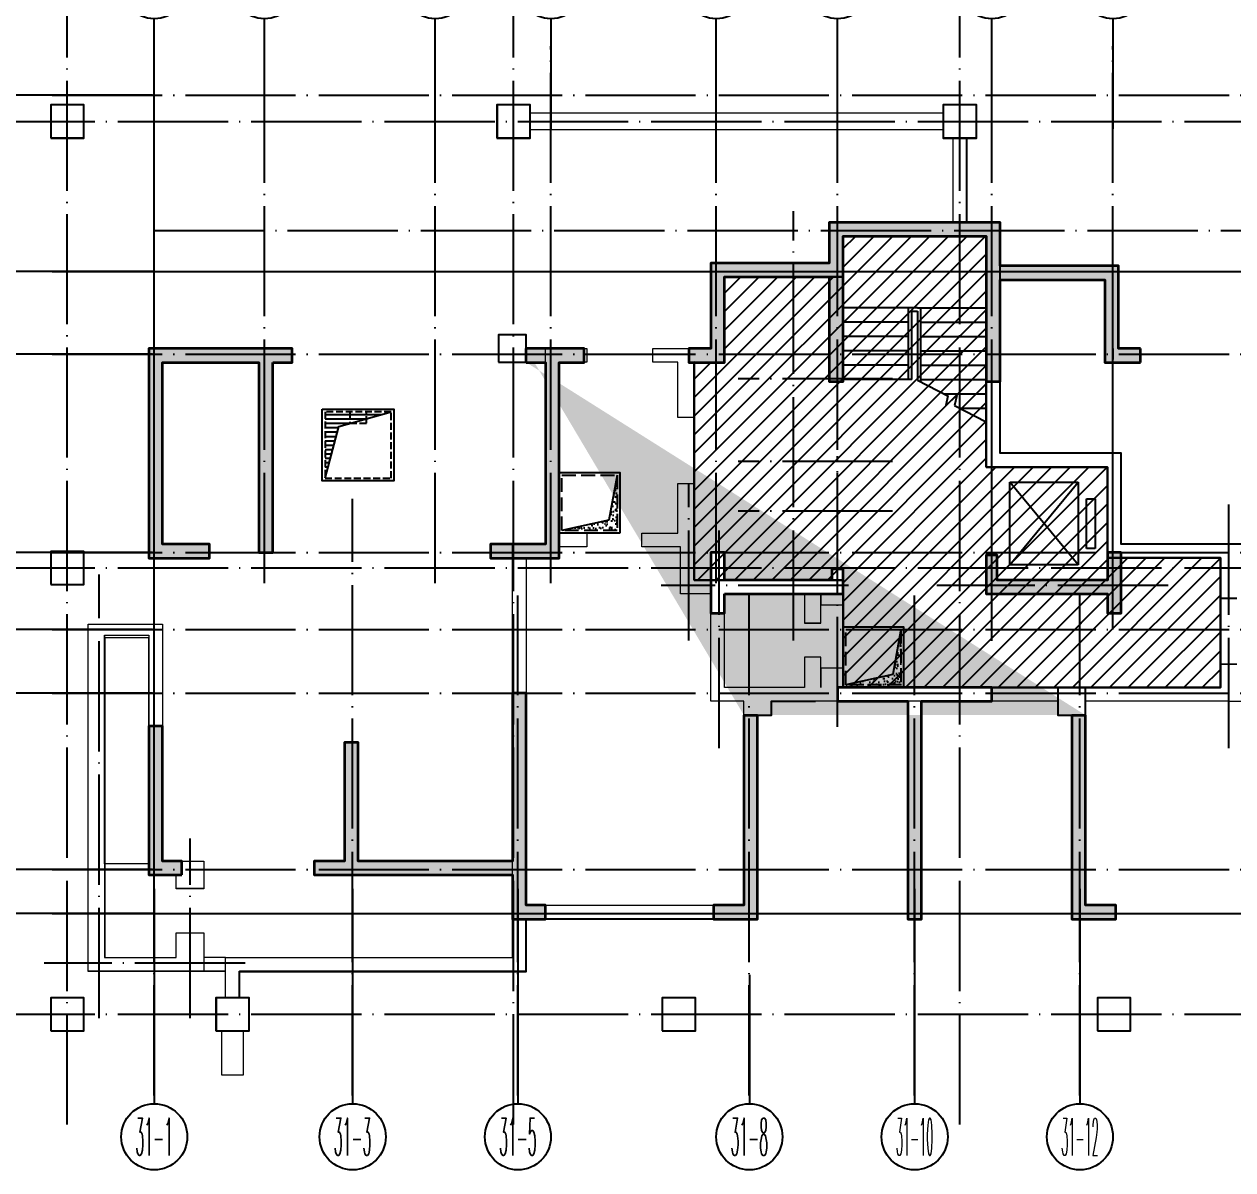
# Model space of a CAD drawing. Extents: x 115549 to 768939, y -502199 to 402497.
# Drawn here: x 347502 to 369438, y -395543 to -374757 of the extents above; entities that cross this region are included whole.
import ezdxf
from ezdxf.enums import TextEntityAlignment as Align

# ---------------------------------------------------------------- set-up
doc = ezdxf.new("R2010")
doc.units = 0
doc.header["$LTSCALE"] = 1000
doc.header["$MEASUREMENT"] = 0
for name, pattern in [('__DASH', [0.35, 0.25, -0.1]), ('DASH', [0.35, 0.25, -0.1]), ('DOTE', [2.42, 2, -0.2, 0.02, -0.2])]:
    doc.linetypes.add(name, pattern=pattern)
for name, color, linetype in [('AXIS', 3, 'Continuous'), ('AXIS_TEXT', 7, 'Continuous'), ('COLUMN', 9, 'Continuous'), ('DOTE', 16, 'DOTE'), ('STAIR', 50, 'Continuous'), ('人防集水坑', 6, 'Continuous'), ('给水', 32, 'Continuous')]:
    doc.layers.add(name, color=color, linetype=linetype)
for name, color, linetype, lineweight in [('renWALL', 8, 'Continuous', 9), ('WALL', 150, 'Continuous', 30), ('主楼剪力墙', 212, 'Continuous', 5), ('砼墙', 3, 'Continuous', 35)]:
    doc.layers.add(name, color=color, linetype=linetype, lineweight=lineweight)
doc.styles.add('_TCH_AXIS', font='COMPLEX', dxfattribs={"bigfont": 'GBCBIG'})
doc.styles.add('COMPLEX', font='COMPLEX')

# ---------------------------------------------------------------- blocks, each defined once
blk = doc.blocks.new('qiangzh3333')
at = {"layer": 'COLUMN', "color": 8}
for points in [[(503152601, 3697127696), (503153201, 3697127696), (503153201, 3697128296), (503152601, 3697128296)], [(503160701, 3697127696), (503161301, 3697127696), (503161301, 3697128296), (503160701, 3697128296)], [(503160731, 3697123626), (503161231, 3697123626), (503161231, 3697124126), (503160731, 3697124126)], [(503152601, 3697119596), (503153201, 3697119596), (503153201, 3697120196), (503152601, 3697120196)], [(503152601, 3697111496), (503153201, 3697111496), (503153201, 3697112096), (503152601, 3697112096)], [(503155601, 3697111496), (503156201, 3697111496), (503156201, 3697112096), (503155601, 3697112096)], [(503163701, 3697111496), (503164301, 3697111496), (503164301, 3697112096), (503163701, 3697112096)], [(503171601, 3697111496), (503172201, 3697111496), (503172201, 3697112096), (503171601, 3697112096)]]:
    blk.add_lwpolyline(points, close=True, dxfattribs=at)
for points in [[(503171781, 3697120076), (503171781, 3697120076), (503171781, 3697120076), (503171781, 3697120076), (503171781, 3697120076), (503171781, 3697120076), (503171781, 3697120076), (503171781, 3697120076), (503171781, 3697120076), (503173831, 3697120076), (503173831, 3697119346), (503174131, 3697119346)], [(503176381, 3697120326), (503173981, 3697120326), (503172031, 3697120326), (503172031, 3697121976), (503169831, 3697121976), (503169831, 3697126166), (503169226, 3697126166), (503169226, 3697127696), (503169401, 3697127696), (503169401, 3697128296), (503168801, 3697128296), (503168801, 3697127696), (503169401, 3697127696)], [(503170881, 3697117726), (503170881, 3697117226), (503171381, 3697117226), (503171381, 3697117726)], [(503156026, 3697112096), (503156026, 3697112576), (503161231, 3697112576), (503161231, 3697113526), (503165431, 3697113526), (503165431, 3697117226), (503165681, 3697117226), (503165681, 3697117476), (503166481, 3697117476)]]:
    blk.add_lwpolyline(points, dxfattribs=at)
at = {"layer": 'renWALL', "color": 8}
for points in [[(503168801, 3697127896), (503168801, 3697128146), (503164681, 3697128146), (503161301, 3697128146)], [(503168801, 3697127846), (503164681, 3697127846), (503161301, 3697127846)], [(503168976, 3697127696), (503168976, 3697126166), (503166731, 3697126166), (503166731, 3697125426), (503164831, 3697125426)], [(503169101, 3697125916), (503166981, 3697125916), (503166981, 3697125176), (503164831, 3697125176), (503164831, 3697123626), (503164281, 3697123626), (503164281, 3697122626), (503163981, 3697122626), (503163981, 3697123626), (503163531, 3697123626), (503163531, 3697123876), (503164181, 3697123876), (503164581, 3697123876), (503164581, 3697125326)], [(503171781, 3697120076), (503171781, 3697121726), (503169581, 3697121726), (503169581, 3697125916), (503169101, 3697125916)], [(503155776, 3697112826), (503160981, 3697112826), (503160981, 3697113626), (503160981, 3697120326), (503161581, 3697120326), (503161581, 3697120426), (503161581, 3697123876), (503162331, 3697123876), (503162331, 3697123626), (503161831, 3697123626), (503161831, 3697120526), (503162331, 3697120526), (503162331, 3697120276), (503161831, 3697120276), (503161831, 3697120076), (503161231, 3697120076), (503161231, 3697113776), (503165181, 3697113776), (503165181, 3697117226), (503165181, 3697117476), (503164580, 3697117476), (503164581, 3697119426), (503164031, 3697119426), (503164031, 3697120276), (503163331, 3697120276), (503163331, 3697120526), (503163981, 3697120526), (503163981, 3697121426), (503164281, 3697121426), (503164281, 3697120426)], [(503171881, 3697123876), (503171881, 3697123676)], [(503173981, 3697117476), (503176381, 3697117476)], [(503174131, 3697118146), (503173831, 3697118146), (503173831, 3697117726), (503171131, 3697117726), (503166981, 3697117726), (503166981, 3697118076), (503166581, 3697118076), (503166581, 3697117726), (503166581, 3697117726), (503166581, 3697118276), (503166281, 3697118276), (503166281, 3697117726), (503165431, 3697117726), (503164831, 3697117726), (503164831, 3697119426), (503166281, 3697119426), (503166281, 3697118896), (503166581, 3697118896), (503166581, 3697119426), (503166581, 3697119426), (503166581, 3697119226), (503166981, 3697119226), (503166981, 3697119676), (503166481, 3697119676), (503164731, 3697119676), (503164281, 3697119676), (503164281, 3697120426)], [(503155776, 3697112576), (503155381, 3697112576), (503153281, 3697112576), (503153281, 3697118876), (503154631, 3697118876), (503154631, 3697114576), (503155381, 3697114576), (503155381, 3697114076), (503154881, 3697114076), (503154881, 3697114326), (503154381, 3697114326), (503154381, 3697118626), (503153581, 3697118626), (503153581, 3697112826), (503154881, 3697112826), (503154881, 3697113276), (503155381, 3697113276), (503155381, 3697112576)], [(503166831, 3697117476), (503166481, 3697117476)], [(503170881, 3697117476), (503166831, 3697117476)], [(503173981, 3697117476), (503171381, 3697117476)], [(503155776, 3697112096), (503155776, 3697112826), (503155381, 3697112826)], [(503155701, 3697111496), (503155701, 3697110696), (503156101, 3697110696), (503156101, 3697111496)]]:
    blk.add_lwpolyline(points, dxfattribs=at)
blk.add_lwpolyline([(503153581, 3697118676), (503154381, 3697118676), (503154381, 3697114526), (503153581, 3697114526)], close=True, dxfattribs=at)
blk = doc.blocks.new('zhuloujlqtiangchong')
at = {"layer": '主楼剪力墙'}
h = blk.add_hatch(color=253, dxfattribs=at)
h.dxf.hatch_style = 1
h.paths.add_polyline_path([(777702, 599230), (778052, 599230), (778052, 599480), (777552, 599480), (776052, 599480), (775452, 599480), (775452, 595680), (776552, 595680), (776552, 595930), (775702, 595930), (775702, 599230), (776052, 599230), (777452, 599230), (777452, 597730), (777452, 595780), (777702, 595780), (777702, 597730)])
h.paths.add_polyline_path([(776052, 589930), (776052, 590180), (775702, 590180), (775702, 592030), (775702, 592630), (775452, 592630), (775452, 592030), (775452, 589930)])
h.paths.add_polyline_path([(785902, 595030), (787152, 595030), (788052, 595030), (788052, 595480), (787852, 595480), (787852, 595280), (787152, 595280), (785902, 595280), (785902, 595780), (785652, 595780), (785652, 595180), (785652, 594680), (785902, 594680)], flags=17)
h.paths.add_polyline_path([(793102, 595780), (792852, 595780), (792852, 595280), (790852, 595280), (790852, 595730), (790652, 595730), (790652, 595030), (792852, 595030), (792852, 594680), (793102, 594680), (793102, 595180)])
h.paths.add_polyline_path([(781652, 589930), (782052, 589930), (782052, 589130), (782652, 589130), (782652, 589380), (782302, 589380), (782302, 590030), (782302, 591680), (782302, 593230), (782052, 593230), (782052, 591680), (782052, 590180), (781652, 590180), (779852, 590180), (779252, 590180), (779252, 592330), (779002, 592330), (779002, 590180), (778452, 590180), (778452, 589930), (779152, 589930), (779852, 589930)])
h.paths.add_polyline_path([(789952, 593080), (790752, 593080), (790752, 593330), (789952, 593330), (789352, 593330), (788752, 593330), (787952, 593330), (787952, 593080), (788752, 593080), (789227, 593080), (789227, 591580), (789227, 589130), (789477, 589130), (789477, 591580), (789477, 593080)], flags=17)
h.paths.add_polyline_path([(803252, 589930), (803252, 592030), (803252, 592630), (803002, 592630), (803002, 592030), (803002, 590180), (802652, 590180), (802652, 589930)])
h.paths.add_polyline_path([(798852, 589930), (799552, 589930), (800252, 589930), (800252, 590180), (799702, 590180), (799702, 592330), (799452, 592330), (799452, 590180), (798852, 590180), (797052, 590180), (796652, 590180), (796652, 591680), (796652, 593230), (796402, 593230), (796402, 591680), (796402, 590030), (796402, 589380), (796052, 589380), (796052, 589130), (796652, 589130), (796652, 589930), (797052, 589930)])
h.paths.add_polyline_path([(795452, 599230), (795452, 599480), (796052, 599480), (796052, 595930), (796552, 595930), (797052, 595930), (797052, 595680), (796552, 595680), (795802, 595680), (795802, 599230)])
h.paths.add_polyline_path([(793452, 599230), (793452, 599480), (793052, 599480), (793052, 600980), (791552, 600980), (790902, 600980), (790902, 601770), (787802, 601770), (787802, 601030), (787152, 601030), (785652, 601030), (785652, 599480), (785252, 599480), (785252, 599230), (785902, 599230), (785902, 600780), (787152, 600780), (787802, 600780), (787802, 599380), (787802, 598880), (788052, 598880), (788052, 599380), (788052, 600880), (788052, 601520), (790652, 601520), (790652, 600880), (790652, 599380), (790652, 598880), (790902, 598880), (790902, 599380), (790902, 600730), (791552, 600730), (792802, 600730), (792802, 599230)])
edge = h.paths.add_edge_path()
edge.add_line((782302, 599230), (782652, 599230))
edge.add_line((782652, 599230), (782652, 595930))
edge.add_line((782652, 595930), (782152, 595930))
edge.add_line((782152, 595930), (781652, 595930))
edge.add_line((781652, 595930), (781652, 595680))
edge.add_line((781652, 595680), (782152, 595680))
edge.add_line((782152, 595680), (782902, 595680))
edge.add_line((782902, 595680), (782902, 599230))
edge.add_line((782902, 599230), (783352, 599230))
edge.add_line((783352, 599230), (783352, 599480))
edge.add_line((783352, 599480), (782752, 599480))
edge.add_line((782752, 599480), (782302, 599480))
edge.add_line((786252, 592830), (786252, 589380))
edge.add_line((786252, 589380), (785702, 589380))
edge.add_line((785702, 589380), (785702, 589130))
edge.add_line((785702, 589130), (786502, 589130))
edge.add_line((786502, 589130), (786502, 592830))
edge.add_line((792202, 592830), (792202, 589130))
edge.add_line((792202, 589130), (793002, 589130))
edge.add_line((793002, 589130), (793002, 589380))
edge.add_line((793002, 589380), (792452, 589380))
edge.add_line((792452, 589380), (792452, 592830))
h.paths.add_polyline_path([(803252, 599480), (803002, 599480), (800652, 599480), (800652, 599230), (801002, 599230), (801002, 595780), (801252, 595780), (801252, 599230), (803002, 599230), (803002, 595930), (802152, 595930), (802152, 595680), (804302, 595680), (804302, 595930), (803252, 595930)])
h = blk.add_hatch(color=253, dxfattribs=at)
h.dxf.hatch_style = 1
h.paths.add_polyline_path([(782302, 599230), (782302, 599480), (782752, 599480), (783352, 599480), (783352, 599230), (782902, 599230), (782902, 595680), (782152, 595680), (781652, 595680), (781652, 595930), (782152, 595930), (782652, 595930), (782652, 599230)])
h = blk.add_hatch(color=253, dxfattribs=at)
h.dxf.hatch_style = 1
h.paths.add_polyline_path([(786252, 592830), (786502, 592830), (786502, 589130), (785702, 589130), (785702, 589380), (786252, 589380)])
h = blk.add_hatch(color=253, dxfattribs=at)
h.dxf.hatch_style = 1
h.paths.add_polyline_path([(792202, 592830), (792452, 592830), (792452, 589380), (793002, 589380), (793002, 589130), (792202, 589130)])
blk = doc.blocks.new('asdfqwer')
at = {"ltscale": 10}
h = blk.add_hatch(dxfattribs=at)
h.set_pattern_fill('AR-SAND', color=6, scale=50, style=0)
h.set_pattern_definition([(37.5, (0, 0), (-4.000078, 122.35331), [0, -96.52, 0, -107.95, 0, -103.1875]), (7.5, (0, 0), (112.38082, 179.206275), [0, -52.07, 0, -86.995, 0, -33.3375]), (327.5, (-78.1, 0), (197.748093, 0.359296), [0, -31.75, 0, -114.3, 0, -149.225]), (317.5, (-78.1, 0), (190.889113, 55.73233), [0, -15.875, 0, -74.93, 0, -85.725])])
h.paths.add_polyline_path([(477311, 229084), (476311, 229084), (476311, 228084), (476458, 228897)])
at = {"color": 6}
for p, q in [((476458, 228897), (477311, 229084)), ((476311, 228084), (476458, 228897))]:
    blk.add_line(p, q, dxfattribs=at)
blk.add_lwpolyline([(476261, 229134), (477361, 229134), (477361, 228034), (476261, 228034)], close=True, dxfattribs=at)
at = {"color": 6, "linetype": 'DASH'}
blk.add_lwpolyline([(476311, 229084), (477311, 229084), (477311, 228084), (476311, 228084)], close=True, dxfattribs=at)
blk = doc.blocks.new('_AXISO')
blk.add_circle((0, 0), 0.5)
at = {"layer": 'AXIS_TEXT', "style": 'COMPLEX', "width": 1.041667}
blk.add_attdef('A', text='', height=0.56, dxfattribs=at).set_placement((-0.25, -0.28), (0.25, -0.28), align=Align.FIT)
blk = doc.blocks.new('31-1')
at = {"layer": 'AXIS'}
for p, q in [((2456653, -863864), (2456653, -867760)), ((2460253, -863864), (2460253, -867760)), ((2463253, -863864), (2463253, -867760)), ((2470453, -863864), (2470453, -867760)), ((2473453, -863864), (2473453, -867760)), ((2477653, -863864), (2477653, -867760)), ((2480653, -863864), (2480653, -867760)), ((2484253, -863864), (2484253, -867760)), ((2467453, -865421), (2467453, -867760)), ((2456653, -865776), (2456653, -867760)), ((2456653, -866221), (2456653, -867760)), ((2473453, -866221), (2473453, -867760)), ((2477653, -866221), (2477653, -867760)), ((2480653, -866221), (2480653, -867760)), ((2484253, -866221), (2484253, -867760))]:
    blk.add_line(p, q, dxfattribs=at)
ref = blk.add_blockref('_AXISO', (2456653, -868360), dxfattribs=dict(at, xscale=1200, yscale=1200, zscale=1200))
ref.add_attrib('A', '31-1', dxfattribs={"layer": 'AXIS_TEXT', "height": 678.8, "style": '_TCH_AXIS', "width": 0.304348}).set_placement((2456313, -868699), (2456992, -868699), align=Align.FIT)
ref = blk.add_blockref('_AXISO', (2460253, -868360), dxfattribs=dict(at, xscale=1200, yscale=1200, zscale=1200))
ref.add_attrib('A', '31-3', dxfattribs={"layer": 'AXIS_TEXT', "height": 678.8, "style": '_TCH_AXIS', "width": 0.283784}).set_placement((2459913, -868699), (2460592, -868699), align=Align.FIT)
ref = blk.add_blockref('_AXISO', (2463253, -868360), dxfattribs=dict(at, xscale=1200, yscale=1200, zscale=1200))
ref.add_attrib('A', '31-5', dxfattribs={"layer": 'AXIS_TEXT', "height": 678.8, "style": '_TCH_AXIS', "width": 0.283784}).set_placement((2462913, -868699), (2463592, -868699), align=Align.FIT)
ref = blk.add_blockref('_AXISO', (2467453, -868360), dxfattribs=dict(at, xscale=1200, yscale=1200, zscale=1200))
ref.add_attrib('A', '31-8', dxfattribs={"layer": 'AXIS_TEXT', "height": 678.8, "style": '_TCH_AXIS', "width": 0.283784}).set_placement((2467114, -868699), (2467792, -868699), align=Align.FIT)
ref = blk.add_blockref('_AXISO', (2470453, -868360), dxfattribs=dict(at, xscale=1200, yscale=1200, zscale=1200))
ref.add_attrib('A', '31-10', dxfattribs={"layer": 'AXIS_TEXT', "height": 678.8, "style": '_TCH_AXIS', "width": 0.235955}).set_placement((2470114, -868699), (2470792, -868699), align=Align.FIT)
ref = blk.add_blockref('_AXISO', (2473453, -868360), dxfattribs=dict(at, xscale=1200, yscale=1200, zscale=1200))
ref.add_attrib('A', '31-12', dxfattribs={"layer": 'AXIS_TEXT', "height": 678.8, "style": '_TCH_AXIS', "width": 0.235955}).set_placement((2473114, -868699), (2473793, -868699), align=Align.FIT)
ref = blk.add_blockref('_AXISO', (2477653, -868360), dxfattribs=dict(at, xscale=1200, yscale=1200, zscale=1200))
ref.add_attrib('A', '31-15', dxfattribs={"layer": 'AXIS_TEXT', "height": 678.8, "style": '_TCH_AXIS', "width": 0.235955}).set_placement((2477314, -868699), (2477993, -868699), align=Align.FIT)
ref = blk.add_blockref('_AXISO', (2480653, -868360), dxfattribs=dict(at, xscale=1200, yscale=1200, zscale=1200))
ref.add_attrib('A', '31-17', dxfattribs={"layer": 'AXIS_TEXT', "height": 678.8, "style": '_TCH_AXIS', "width": 0.235955}).set_placement((2480313, -868699), (2480992, -868699), align=Align.FIT)
ref = blk.add_blockref('_AXISO', (2484253, -868360), dxfattribs=dict(at, xscale=1200, yscale=1200, zscale=1200))
ref.add_attrib('A', '31-19', dxfattribs={"layer": 'AXIS_TEXT', "height": 678.8, "style": '_TCH_AXIS', "width": 0.235955}).set_placement((2483914, -868699), (2484593, -868699), align=Align.FIT)
blk = doc.blocks.new('31-11')
at = {"layer": 'AXIS'}
for p, q in [((2885235, -1242656), (2885235, -1240656)), ((2887235, -1242656), (2887235, -1240656)), ((2890335, -1242656), (2890335, -1240656)), ((2892435, -1242656), (2892435, -1240656)), ((2895435, -1242656), (2895435, -1240656)), ((2897635, -1242656), (2897635, -1240656)), ((2900435, -1242656), (2900435, -1240656)), ((2902635, -1242656), (2902635, -1240656)), ((2905635, -1242656), (2905635, -1240656)), ((2907735, -1242656), (2907735, -1240656)), ((2910835, -1242656), (2910835, -1240656)), ((2912835, -1242656), (2912835, -1240656))]:
    blk.add_line(p, q, dxfattribs=at)
ref = blk.add_blockref('_AXISO', (2885235, -1240056), dxfattribs=dict(at, xscale=1200, yscale=1200, zscale=1200))
ref.add_attrib('A', '31-1', dxfattribs={"layer": 'AXIS_TEXT', "height": 678.8, "style": '_TCH_AXIS', "width": 0.304348}).set_placement((2884895, -1240395), (2885574, -1240395), align=Align.FIT)
ref = blk.add_blockref('_AXISO', (2887235, -1240056), dxfattribs=dict(at, xscale=1200, yscale=1200, zscale=1200))
ref.add_attrib('A', '31-2', dxfattribs={"layer": 'AXIS_TEXT', "height": 678.8, "style": '_TCH_AXIS', "width": 0.283784}).set_placement((2886895, -1240395), (2887574, -1240395), align=Align.FIT)
ref = blk.add_blockref('_AXISO', (2890335, -1240056), dxfattribs=dict(at, xscale=1200, yscale=1200, zscale=1200))
ref.add_attrib('A', '31-4', dxfattribs={"layer": 'AXIS_TEXT', "height": 678.8, "style": '_TCH_AXIS', "width": 0.276316}).set_placement((2889995, -1240395), (2890674, -1240395), align=Align.FIT)
ref = blk.add_blockref('_AXISO', (2892435, -1240056), dxfattribs=dict(at, xscale=1200, yscale=1200, zscale=1200))
ref.add_attrib('A', '31-6', dxfattribs={"layer": 'AXIS_TEXT', "height": 678.8, "style": '_TCH_AXIS', "width": 0.283784}).set_placement((2892096, -1240395), (2892774, -1240395), align=Align.FIT)
ref = blk.add_blockref('_AXISO', (2895435, -1240056), dxfattribs=dict(at, xscale=1200, yscale=1200, zscale=1200))
ref.add_attrib('A', '31-7', dxfattribs={"layer": 'AXIS_TEXT', "height": 678.8, "style": '_TCH_AXIS', "width": 0.283784}).set_placement((2895096, -1240395), (2895774, -1240395), align=Align.FIT)
ref = blk.add_blockref('_AXISO', (2897635, -1240056), dxfattribs=dict(at, xscale=1200, yscale=1200, zscale=1200))
ref.add_attrib('A', '31-9', dxfattribs={"layer": 'AXIS_TEXT', "height": 678.8, "style": '_TCH_AXIS', "width": 0.283784}).set_placement((2897296, -1240395), (2897974, -1240395), align=Align.FIT)
ref = blk.add_blockref('_AXISO', (2900435, -1240056), dxfattribs=dict(at, xscale=1200, yscale=1200, zscale=1200))
ref.add_attrib('A', '31-11', dxfattribs={"layer": 'AXIS_TEXT', "height": 678.8, "style": '_TCH_AXIS', "width": 0.25}).set_placement((2900096, -1240395), (2900775, -1240395), align=Align.FIT)
ref = blk.add_blockref('_AXISO', (2902635, -1240056), dxfattribs=dict(at, xscale=1200, yscale=1200, zscale=1200))
ref.add_attrib('A', '31-13', dxfattribs={"layer": 'AXIS_TEXT', "height": 678.8, "style": '_TCH_AXIS', "width": 0.235955}).set_placement((2902296, -1240395), (2902975, -1240395), align=Align.FIT)
ref = blk.add_blockref('_AXISO', (2905635, -1240056), dxfattribs=dict(at, xscale=1200, yscale=1200, zscale=1200))
ref.add_attrib('A', '31-14', dxfattribs={"layer": 'AXIS_TEXT', "height": 678.8, "style": '_TCH_AXIS', "width": 0.230769}).set_placement((2905296, -1240395), (2905975, -1240395), align=Align.FIT)
ref = blk.add_blockref('_AXISO', (2907735, -1240056), dxfattribs=dict(at, xscale=1200, yscale=1200, zscale=1200))
ref.add_attrib('A', '31-16', dxfattribs={"layer": 'AXIS_TEXT', "height": 678.8, "style": '_TCH_AXIS', "width": 0.235955}).set_placement((2907396, -1240395), (2908075, -1240395), align=Align.FIT)
ref = blk.add_blockref('_AXISO', (2910837, -1240056), dxfattribs=dict(at, xscale=1200, yscale=1200, zscale=1200))
ref.add_attrib('A', '31-18', dxfattribs={"layer": 'AXIS_TEXT', "height": 678.8, "style": '_TCH_AXIS', "width": 0.235955}).set_placement((2910498, -1240395), (2911176, -1240395), align=Align.FIT)
ref = blk.add_blockref('_AXISO', (2912835, -1240056), dxfattribs=dict(at, xscale=1200, yscale=1200, zscale=1200))
ref.add_attrib('A', '31-19', dxfattribs={"layer": 'AXIS_TEXT', "height": 678.8, "style": '_TCH_AXIS', "width": 0.235955}).set_placement((2912496, -1240395), (2913175, -1240395), align=Align.FIT)
blk = doc.blocks.new('31-12')
at = {"layer": 'AXIS'}
for p, q in [((2876295, -1237894), (2872295, -1237894)), ((2872178, -1240977), (2872295, -1241094)), ((2876295, -1241094), (2872295, -1241094)), ((2872178, -1242711), (2872295, -1242594)), ((2876295, -1242594), (2872295, -1242594)), ((2872178, -1246077), (2872295, -1246194)), ((2876295, -1246194), (2872295, -1246194)), ((2872178, -1247477), (2872295, -1247594)), ((2876295, -1247594), (2872295, -1247594)), ((2876295, -1248744), (2872295, -1248744)), ((2872295, -1251944), (2872088, -1251705)), ((2876295, -1251944), (2872295, -1251944)), ((2876295, -1252744), (2872295, -1252744))]:
    blk.add_line(p, q, dxfattribs=at)
ref = blk.add_blockref('_AXISO', (2871703, -1237794), dxfattribs=dict(at, xscale=1200, yscale=1200, zscale=1200))
ref.add_attrib('A', '31-J', dxfattribs={"layer": 'AXIS_TEXT', "height": 678.8, "style": '_TCH_AXIS', "width": 0.295775}).set_placement((2871364, -1238134), (2872043, -1238134), align=Align.FIT)
ref = blk.add_blockref('_AXISO', (2871754, -1240552), dxfattribs=dict(at, xscale=1200, yscale=1200, zscale=1200))
ref.add_attrib('A', '31-H', dxfattribs={"layer": 'AXIS_TEXT', "height": 678.8, "style": '_TCH_AXIS', "width": 0.2625}).set_placement((2871414, -1240892), (2872093, -1240892), align=Align.FIT)
ref = blk.add_blockref('_AXISO', (2871754, -1243135), dxfattribs=dict(at, xscale=-1200, yscale=1200, zscale=1200, rotation=180))
ref.add_attrib('A', '31-G', dxfattribs={"layer": 'AXIS_TEXT', "height": 678.8, "style": '_TCH_AXIS', "width": 0.269231}).set_placement((2871414, -1243485), (2872093, -1243485), align=Align.FIT)
ref = blk.add_blockref('_AXISO', (2871754, -1245652), dxfattribs=dict(at, xscale=1200, yscale=1200, zscale=1200))
ref.add_attrib('A', '31-F', dxfattribs={"layer": 'AXIS_TEXT', "height": 678.8, "style": '_TCH_AXIS', "width": 0.276316}).set_placement((2871414, -1245992), (2872093, -1245992), align=Align.FIT)
ref = blk.add_blockref('_AXISO', (2871754, -1247052), dxfattribs=dict(at, xscale=1200, yscale=1200, zscale=1200))
ref.add_attrib('A', '31-E', dxfattribs={"layer": 'AXIS_TEXT', "height": 678.8, "style": '_TCH_AXIS', "width": 0.276316}).set_placement((2871414, -1247392), (2872093, -1247392), align=Align.FIT)
ref = blk.add_blockref('_AXISO', (2871695, -1248761), dxfattribs=dict(at, xscale=1200, yscale=1200, zscale=1200))
ref.add_attrib('A', '31-D', dxfattribs={"layer": 'AXIS_TEXT', "height": 678.8, "style": '_TCH_AXIS', "width": 0.272727}).set_placement((2871356, -1249101), (2872035, -1249101), align=Align.FIT)
ref = blk.add_blockref('_AXISO', (2871695, -1251252), dxfattribs=dict(at, xscale=-1200, yscale=1200, zscale=1200, rotation=180))
ref.add_attrib('A', '31-C', dxfattribs={"layer": 'AXIS_TEXT', "height": 678.8, "style": '_TCH_AXIS', "width": 0.28}).set_placement((2871356, -1251602), (2872035, -1251602), align=Align.FIT)
ref = blk.add_blockref('_AXISO', (2871695, -1252725), dxfattribs=dict(at, xscale=1200, yscale=1200, zscale=1200))
ref.add_attrib('A', '31-B', dxfattribs={"layer": 'AXIS_TEXT', "height": 678.8, "style": '_TCH_AXIS', "width": 0.272727}).set_placement((2871356, -1253064), (2872035, -1253064), align=Align.FIT)
blk = doc.blocks.new('kengyi')
at = {"layer": '给水'}
for p, q in [((2970150, 735418), (2971184, 735418)), ((2970150, 735339), (2970897, 735339)), ((2970150, 735260), (2970610, 735260)), ((2970150, 735180), (2970393, 735180)), ((2970150, 735101), (2970372, 735101)), ((2970150, 735021), (2970351, 735021)), ((2970150, 734942), (2970330, 734942)), ((2970150, 734863), (2970309, 734863)), ((2970150, 734783), (2970288, 734783)), ((2970150, 734704), (2970267, 734704)), ((2970150, 734625), (2970246, 734625)), ((2970150, 734545), (2970225, 734545)), ((2970150, 734466), (2970204, 734466)), ((2970150, 734386), (2970182, 734386))]:
    blk.add_line(p, q, dxfattribs=at)
blk.add_lwpolyline([(2970100, 735514), (2971400, 735514), (2971400, 734214), (2970100, 734214)], close=True, dxfattribs=at)
at = {"layer": '给水', "linetype": '__DASH', "ltscale": 0.5}
blk.add_lwpolyline([(2971350, 735464), (2970150, 735464), (2970150, 734264), (2971350, 734264)], close=True, dxfattribs=at)
at = {"layer": '给水'}
blk.add_lwpolyline([(2970150, 734264), (2970399, 735201), (2971350, 735464)], dxfattribs=at)
at = {"layer": '给水', "linetype": '__DASH', "ltscale": 0.5}
blk.add_lwpolyline([(2970600, 735461), (2970600, 735261), (2970900, 735261), (2970900, 735461)], dxfattribs=at)
blk = doc.blocks.new('gangjinhunningtuqiang')
at = {"layer": '砼墙', "color": 8}
for p, q in [((782302, 599230), (782302, 599480)), ((793452, 599230), (793452, 599480)), ((786252, 592830), (786502, 592830)), ((792202, 592830), (792452, 592830))]:
    blk.add_line(p, q, dxfattribs=at)
for points in [[(793452, 599480), (793052, 599480), (793052, 600980), (791552, 600980), (790902, 600980), (790902, 601770), (787802, 601770), (787802, 601030), (787152, 601030), (785652, 601030), (785652, 599480), (785252, 599480), (785252, 599230), (785902, 599230), (785902, 600780), (787152, 600780), (787802, 600780), (787802, 599380), (787802, 598880), (788052, 598880), (788052, 599380), (788052, 600880), (788052, 601520), (790652, 601520), (790652, 600880), (790652, 599380), (790652, 598880), (790902, 598880), (790902, 599380), (790902, 600730), (791552, 600730), (792802, 600730), (792802, 599230), (793452, 599230)], [(782302, 599230), (782652, 599230), (782652, 595930), (782152, 595930), (781652, 595930), (781652, 595680), (782152, 595680), (782902, 595680), (782902, 599230), (783352, 599230), (783352, 599480), (782752, 599480), (782302, 599480)], [(786252, 592830), (786252, 589380), (785702, 589380), (785702, 589130), (786502, 589130), (786502, 592830)], [(792202, 592830), (792202, 589130), (793002, 589130), (793002, 589380), (792452, 589380), (792452, 592830)]]:
    blk.add_lwpolyline(points, dxfattribs=at)
for points in [[(777702, 599230), (778052, 599230), (778052, 599480), (777552, 599480), (776052, 599480), (775452, 599480), (775452, 595680), (776552, 595680), (776552, 595930), (775702, 595930), (775702, 599230), (776052, 599230), (777452, 599230), (777452, 597730), (777452, 595780), (777702, 595780), (777702, 597730)], [(785902, 595030), (787152, 595030), (788052, 595030), (788052, 595480), (787852, 595480), (787852, 595280), (787152, 595280), (785902, 595280), (785902, 595780), (785652, 595780), (785652, 595180), (785652, 594680), (785902, 594680)], [(793102, 595780), (792852, 595780), (792852, 595280), (790852, 595280), (790852, 595730), (790652, 595730), (790652, 595030), (792852, 595030), (792852, 594680), (793102, 594680), (793102, 595180)], [(781652, 589930), (782052, 589930), (782052, 589130), (782652, 589130), (782652, 589380), (782302, 589380), (782302, 590030), (782302, 591680), (782302, 593230), (782052, 593230), (782052, 591680), (782052, 590180), (781652, 590180), (779852, 590180), (779252, 590180), (779252, 592330), (779002, 592330), (779002, 590180), (778452, 590180), (778452, 589930), (779152, 589930), (779852, 589930)], [(789952, 593080), (790752, 593080), (790752, 593330), (789952, 593330), (789352, 593330), (788752, 593330), (787952, 593330), (787952, 593080), (788752, 593080), (789227, 593080), (789227, 591580), (789227, 589130), (789477, 589130), (789477, 591580), (789477, 593080)], [(776052, 589930), (776052, 590180), (775702, 590180), (775702, 592030), (775702, 592630), (775452, 592630), (775452, 592030), (775452, 589930)]]:
    blk.add_lwpolyline(points, close=True, dxfattribs=at)
blk = doc.blocks.new('saaaa')
at = {"layer": 'COLUMN', "color": 8}
for p, q in [((504820890, 3696189093), (504820290, 3696189093)), ((504820290, 3696189093), (504820290, 3696188493)), ((504820890, 3696188493), (504820890, 3696189093)), ((504828990, 3696189093), (504828390, 3696189093)), ((504828390, 3696189093), (504828390, 3696188493)), ((504828990, 3696188493), (504828990, 3696189093)), ((504837090, 3696189093), (504836490, 3696189093)), ((504836490, 3696189093), (504836490, 3696188493)), ((504837090, 3696188493), (504837090, 3696189093)), ((504820290, 3696188493), (504820890, 3696188493)), ((504828390, 3696188493), (504828990, 3696188493)), ((504836490, 3696188493), (504837090, 3696188493)), ((504836915, 3696186963), (504836915, 3696188493)), ((504836915, 3696188493), (504837090, 3696188493)), ((504837519, 3696186963), (504836915, 3696186963)), ((504837519, 3696182773), (504837519, 3696186963)), ((504828919, 3696184923), (504828419, 3696184923)), ((504828419, 3696184923), (504828419, 3696184423)), ((504828919, 3696184423), (504828919, 3696184923)), ((504828419, 3696184423), (504828919, 3696184423)), ((504839719, 3696182773), (504837519, 3696182773)), ((504839719, 3696181123), (504839719, 3696182773)), ((504841669, 3696181123), (504839719, 3696181123)), ((504844069, 3696181123), (504841669, 3696181123)), ((504820890, 3696180993), (504820290, 3696180993)), ((504820290, 3696180993), (504820290, 3696180393)), ((504820890, 3696180393), (504820890, 3696180993)), ((504839469, 3696180873), (504839469, 3696180873)), ((504839469, 3696180873), (504839469, 3696180873)), ((504839469, 3696180873), (504839469, 3696180873)), ((504839469, 3696180873), (504839469, 3696180873)), ((504839469, 3696180873), (504839469, 3696180873)), ((504839469, 3696180873), (504839469, 3696180873)), ((504839469, 3696180873), (504839469, 3696180873)), ((504839469, 3696180873), (504839469, 3696180873)), ((504839469, 3696180873), (504841519, 3696180873)), ((504841519, 3696180873), (504841519, 3696180143)), ((504820290, 3696180393), (504820890, 3696180393)), ((504841519, 3696180143), (504841819, 3696180143)), ((504838569, 3696178523), (504838569, 3696178023)), ((504839069, 3696178023), (504839069, 3696178523)), ((504833369, 3696178023), (504833369, 3696178273)), ((504833369, 3696178273), (504834169, 3696178273)), ((504833119, 3696174323), (504833119, 3696178023)), ((504833119, 3696178023), (504833369, 3696178023)), ((504838569, 3696178023), (504839069, 3696178023)), ((504828919, 3696173373), (504828919, 3696174323)), ((504828919, 3696174323), (504833119, 3696174323)), ((504823715, 3696172893), (504823715, 3696173373)), ((504823715, 3696173373), (504828919, 3696173373)), ((504820890, 3696172893), (504820290, 3696172893)), ((504820290, 3696172893), (504820290, 3696172293)), ((504820890, 3696172293), (504820890, 3696172893)), ((504823890, 3696172893), (504823290, 3696172893)), ((504823290, 3696172893), (504823290, 3696172293)), ((504823890, 3696172293), (504823890, 3696172893)), ((504831990, 3696172893), (504831390, 3696172893)), ((504831390, 3696172893), (504831390, 3696172293)), ((504831990, 3696172293), (504831990, 3696172893)), ((504839890, 3696172893), (504839290, 3696172893)), ((504839290, 3696172893), (504839290, 3696172293)), ((504839890, 3696172293), (504839890, 3696172893)), ((504820290, 3696172293), (504820890, 3696172293)), ((504823290, 3696172293), (504823890, 3696172293)), ((504831390, 3696172293), (504831990, 3696172293)), ((504839290, 3696172293), (504839890, 3696172293))]:
    blk.add_line(p, q, dxfattribs=at)
at = {"layer": 'renWALL', "color": 8}
for p, q in [((504832369, 3696188943), (504828990, 3696188943)), ((504836490, 3696188943), (504832369, 3696188943)), ((504836490, 3696188693), (504836490, 3696188943)), ((504832369, 3696188643), (504828990, 3696188643)), ((504836490, 3696188643), (504832369, 3696188643)), ((504836665, 3696188493), (504836665, 3696186963)), ((504836665, 3696186963), (504834419, 3696186963)), ((504834419, 3696186963), (504834419, 3696186223)), ((504836790, 3696186713), (504834669, 3696186713)), ((504834669, 3696186713), (504834669, 3696185973)), ((504837269, 3696186713), (504836790, 3696186713)), ((504837269, 3696182523), (504837269, 3696186713)), ((504832269, 3696184673), (504832269, 3696186123)), ((504834419, 3696186223), (504832519, 3696186223)), ((504834669, 3696185973), (504832519, 3696185973)), ((504832519, 3696185973), (504832519, 3696184423)), ((504829269, 3696181223), (504829269, 3696184673)), ((504829269, 3696184673), (504830019, 3696184673)), ((504830019, 3696184673), (504830019, 3696184423)), ((504831219, 3696184423), (504831219, 3696184673)), ((504831219, 3696184673), (504831869, 3696184673)), ((504831869, 3696184673), (504832269, 3696184673)), ((504839569, 3696184673), (504839569, 3696184473)), ((504830019, 3696184423), (504829519, 3696184423)), ((504829519, 3696184423), (504829519, 3696181323)), ((504831669, 3696184423), (504831219, 3696184423)), ((504831669, 3696183423), (504831669, 3696184423)), ((504832519, 3696184423), (504831969, 3696184423)), ((504831969, 3696184423), (504831969, 3696183423)), ((504831969, 3696183423), (504831669, 3696183423)), ((504839469, 3696182523), (504837269, 3696182523)), ((504839469, 3696180873), (504839469, 3696182523)), ((504831669, 3696181323), (504831669, 3696182223)), ((504831669, 3696182223), (504831969, 3696182223)), ((504831969, 3696182223), (504831969, 3696181223)), ((504829519, 3696181323), (504830019, 3696181323)), ((504830019, 3696181323), (504830019, 3696181073)), ((504831019, 3696181073), (504831019, 3696181323)), ((504831019, 3696181323), (504831669, 3696181323)), ((504828669, 3696174423), (504828669, 3696181123)), ((504828669, 3696181123), (504829269, 3696181123)), ((504829269, 3696181123), (504829269, 3696181223)), ((504830019, 3696181073), (504829519, 3696181073)), ((504829519, 3696181073), (504829519, 3696180873)), ((504831719, 3696181073), (504831019, 3696181073)), ((504831719, 3696180224), (504831719, 3696181073)), ((504831969, 3696180473), (504831969, 3696181223)), ((504829519, 3696180873), (504828919, 3696180873)), ((504828919, 3696180873), (504828919, 3696174573)), ((504832420, 3696180473), (504831969, 3696180473)), ((504834169, 3696180473), (504832420, 3696180473)), ((504834670, 3696180473), (504834169, 3696180473)), ((504834670, 3696180023), (504834670, 3696180473)), ((504832269, 3696180223), (504831719, 3696180224)), ((504832269, 3696178273), (504832269, 3696180223)), ((504832519, 3696178523), (504832519, 3696180223)), ((504832519, 3696180223), (504833969, 3696180223)), ((504833969, 3696180223), (504833969, 3696179693)), ((504834269, 3696179693), (504834269, 3696180223)), ((504834269, 3696180223), (504834270, 3696180223)), ((504834270, 3696180223), (504834270, 3696180023)), ((504834270, 3696180023), (504834670, 3696180023)), ((504833969, 3696179693), (504834269, 3696179693)), ((504820969, 3696173373), (504820969, 3696179673)), ((504820969, 3696179673), (504822319, 3696179673)), ((504821269, 3696179473), (504822069, 3696179473)), ((504821269, 3696175323), (504821269, 3696179473)), ((504822069, 3696179473), (504822069, 3696175323)), ((504822319, 3696179673), (504822319, 3696175373)), ((504822069, 3696179423), (504821269, 3696179423)), ((504821269, 3696179423), (504821269, 3696173623)), ((504822069, 3696175123), (504822069, 3696179423)), ((504834269, 3696179073), (504833969, 3696179073)), ((504833969, 3696179073), (504833969, 3696178523)), ((504834269, 3696178523), (504834269, 3696179073)), ((504834670, 3696178873), (504834270, 3696178873)), ((504834270, 3696178873), (504834270, 3696178523)), ((504834670, 3696178523), (504834670, 3696178873)), ((504841819, 3696178943), (504841519, 3696178943)), ((504841519, 3696178943), (504841519, 3696178523)), ((504833119, 3696178523), (504832519, 3696178523)), ((504833969, 3696178523), (504833119, 3696178523)), ((504834270, 3696178523), (504834269, 3696178523)), ((504838819, 3696178523), (504834670, 3696178523)), ((504841519, 3696178523), (504838819, 3696178523)), ((504832869, 3696178273), (504832269, 3696178273)), ((504832869, 3696178023), (504832869, 3696178273)), ((504834520, 3696178273), (504834169, 3696178273)), ((504838569, 3696178273), (504834520, 3696178273)), ((504841669, 3696178273), (504839069, 3696178273)), ((504841669, 3696178273), (504844069, 3696178273)), ((504832869, 3696174573), (504832869, 3696178023)), ((504822069, 3696175323), (504821269, 3696175323)), ((504822319, 3696175373), (504823069, 3696175373)), ((504823069, 3696175373), (504823069, 3696174873)), ((504822569, 3696175123), (504822069, 3696175123)), ((504822569, 3696174873), (504822569, 3696175123)), ((504823069, 3696174873), (504822569, 3696174873)), ((504828919, 3696174573), (504832869, 3696174573)), ((504828669, 3696173623), (504828669, 3696174423)), ((504822569, 3696173623), (504822569, 3696174073)), ((504822569, 3696174073), (504823069, 3696174073)), ((504823069, 3696174073), (504823069, 3696173373)), ((504821269, 3696173623), (504822569, 3696173623)), ((504823465, 3696173623), (504823069, 3696173623)), ((504823465, 3696172893), (504823465, 3696173623)), ((504823465, 3696173623), (504828669, 3696173623)), ((504823069, 3696173373), (504820969, 3696173373)), ((504823465, 3696173373), (504823069, 3696173373)), ((504823390, 3696172293), (504823390, 3696171493)), ((504823790, 3696171493), (504823790, 3696172293)), ((504823390, 3696171493), (504823790, 3696171493))]:
    blk.add_line(p, q, dxfattribs=at)
blk = doc.blocks.new('31-6')
at = {"layer": 'DOTE', "color": 8}
for p, q in [((2454635, -899980), (2454635, -880942)), ((2456635, -890684), (2456635, -880942)), ((2459735, -890684), (2459735, -880942)), ((2461835, -890684), (2461835, -880942)), ((2464835, -890684), (2464835, -880942)), ((2467035, -890684), (2467035, -880942)), ((2469835, -890684), (2469835, -880942)), ((2472035, -890684), (2472035, -880942)), ((2475035, -890684), (2475035, -880942)), ((2477135, -890684), (2477135, -880942)), ((2480235, -890684), (2480235, -880942)), ((2482235, -899980), (2482235, -880942)), ((2452781, -881829), (2484352, -881829)), ((2452781, -885029), (2484352, -885029)), ((2452781, -886529), (2484352, -886529)), ((2458235, -899980), (2458235, -889156)), ((2452781, -890129), (2484352, -890129)), ((2461235, -899980), (2461235, -890908)), ((2465435, -899980), (2465435, -890907)), ((2468435, -899980), (2468435, -890907)), ((2471435, -899980), (2471435, -890907)), ((2475635, -899980), (2475635, -890907)), ((2478635, -899980), (2478635, -890907)), ((2452781, -891529), (2484352, -891529)), ((2452781, -892679), (2484352, -892679)), ((2452781, -895879), (2484352, -895879)), ((2452781, -896679), (2484352, -896679))]:
    blk.add_line(p, q, dxfattribs=at)

msp = doc.modelspace()

# ---------------------------------------------------------------- hatches: boundary and pattern name
h = msp.add_hatch()
h.set_pattern_fill('ANSI31', color=256, scale=150)
h.set_pattern_definition([(45, (-1224357.67, -1071456.5), (-168.379802, 168.379802), [])])
h.paths.add_polyline_path([(362362.9, -378602.4), (362362.9, -379342.4), (360212.9, -379342.4), (360212.9, -380892.4), (359662.9, -380892), (359662.4, -384841.7), (362363, -384841.7), (362363, -386792.4), (369212.9, -386792.4), (369212.9, -384442), (367162.9, -384442), (367162.9, -382792.9), (364962.9, -382792.9), (364962.9, -378602.4)])

# ---------------------------------------------------------------- linework, layer by layer
at = {"layer": 'AXIS', "color": 8}
for p, q in [((349862.9, -378502), (349862.9, -377002)), ((349862.9, -379242), (348362.9, -379242)), ((349862.9, -390892), (348362.9, -390892)), ((349862.9, -390892), (349862.9, -392392))]:
    msp.add_line(p, q, dxfattribs=at)
at = {"layer": 'DOTE', "color": 1}
for p, q in [((348283.3, -394721.8), (348283.3, -308021.8)), ((356383.3, -394721.8), (356383.3, -308021.8)), ((364483.3, -394721.8), (364483.3, -308021.8)), ((225783.3, -376521.8), (452683.3, -376521.8)), ((361463, -385942), (361463, -378150.6)), ((362262.9, -384896.8), (362262.9, -378135.6)), ((365062.9, -384896.8), (365062.9, -378135.6)), ((367262.9, -385742.1), (367262.9, -378135.6)), ((349862.9, -378502), (377462.9, -378502)), ((349862.9, -390892), (349862.9, -378502)), ((349862.9, -379242), (377462.9, -379242)), ((363262.9, -381192), (360462.9, -381192)), ((365062.9, -385943), (365062.9, -381692.9)), ((363262.9, -382692), (360463, -382692)), ((362262.9, -387507.6), (362262.9, -382592)), ((363262.9, -383592), (360463, -383592)), ((363262.9, -383592), (360463.1, -383592)), ((225783.3, -384621.8), (452683.3, -384621.8)), ((362463, -384941.7), (359062.9, -384941.7)), ((368262.9, -384941.7), (364062.9, -384941.7)), ((349862.9, -390892), (377462.9, -390892)), ((225783.3, -392721.8), (452683.3, -392721.8))]:
    msp.add_line(p, q, dxfattribs=at)
at = {"layer": 'DOTE'}
for p, q in [((359562.8, -385941.7), (359563, -383092)), ((369362.9, -387892.1), (369362.9, -383342)), ((360112.7, -387891.8), (360113, -383941.6)), ((348862.8, -392792), (348862.8, -384742.1)), ((349862.9, -391042), (349862.9, -384742.1)), ((350512.8, -392792), (350512.8, -389534.4)), ((351512.8, -391792), (347862.8, -391792))]:
    msp.add_line(p, q, dxfattribs=at)
at = {"layer": 'renWALL', "color": 8}
msp.add_lwpolyline([(348962.8, -385842.1), (349762.9, -385842.1), (349762.9, -389992), (348962.8, -389992)], close=True, dxfattribs=at)
at = {"layer": 'STAIR'}
for p, q in [((363552, -379902), (362362, -379902)), ((363712, -379902), (363552, -379902)), ((363552, -381202), (363552, -379902)), ((363712, -379902), (363772, -379902)), ((363772, -379902), (363772, -381245.9)), ((363772, -379902), (364962, -379902)), ((363772, -379902), (364962, -379902)), ((363612, -381202), (363612, -379962)), ((363612, -381202), (363612, -379962)), ((363612, -379962), (363712, -379962)), ((363712, -379962), (363712, -381215.1)), ((363712, -379962), (363712, -381215.1)), ((363552, -380162), (362362, -380162)), ((363772, -380162), (364962, -380162)), ((363552, -380422), (362362, -380422)), ((363772, -380422), (364962, -380422)), ((363552, -380682), (362362, -380682)), ((363772, -380682), (364962, -380682)), ((363552, -380942), (362362, -380942)), ((363772, -380942), (364962, -380942)), ((363552, -381202), (362362, -381202)), ((363612, -381202), (363552, -381202)), ((363712, -381215.1), (364268, -381500.4)), ((363772, -381202), (364962, -381202)), ((363772, -381202), (364962, -381202)), ((364193.2, -381462), (364962, -381462)), ((364230.4, -381674.8), (364427.6, -381492)), ((364268, -381500.4), (364230.4, -381674.8)), ((364427.6, -381492), (364388.3, -381674.5)), ((364388.3, -381674.5), (364962, -381969)), ((364480.8, -381722), (364962, -381722)), ((366628.3, -384567.6), (365388.3, -383067.6)), ((365388.3, -384567.6), (366628.3, -383067.6)), ((365388.3, -384567.6), (365388.3, -383067.6)), ((365388.3, -383067.6), (366628.3, -383067.6)), ((366628.3, -383067.6), (366628.3, -384567.6)), ((366783.3, -384267.6), (366783.3, -383367.6)), ((366783.3, -383367.6), (366938.3, -383367.6)), ((366938.3, -383367.6), (366938.3, -384267.6)), ((366938.3, -384267.6), (366783.3, -384267.6)), ((366628.3, -384567.6), (365388.3, -384567.6))]:
    msp.add_line(p, q, dxfattribs=at)
at = {"layer": 'WALL', "color": 8}
for p, q in [((362262, -379922), (362262, -379922)), ((362262, -379922.4), (362262, -379922.4))]:
    msp.add_line(p, q, dxfattribs=at)
msp.add_lwpolyline([(362362.9, -378602.4), (362362.9, -379342.4), (360212.9, -379342.4), (360212.9, -380892.4), (359662.9, -380892), (359662.4, -384841.7), (362363, -384841.7), (362363, -386792.4), (369212.9, -386792.4), (369212.9, -384442), (367162.9, -384442), (367162.9, -382792.9), (364962.9, -382792.9), (364962.9, -378602.4)], close=True, dxfattribs=at)

# ---------------------------------------------------------------- block references
for name, p in [('saaaa', (-504472306.5, -3696565314.4)), ('31-11', (-2535371.3, 865998.7)), ('31-6', (-2104772.4, 505787.2)), ('31-12', (-2526465, 861851.7)), ('31-1', (-2106789.9, 473416.5))]:
    msp.add_blockref(name, p)
at = {"layer": 'renWALL', "color": 8}
msp.add_blockref('qiangzh3333', (-502804617.7, -3697504518), dxfattribs=at)
at = {"layer": '人防集水坑', "linetype": 'Continuous', "rotation": 180}
for p in [(834574, -154858.2), (839724.1, -157658.4)]:
    msp.add_blockref('asdfqwer', p, dxfattribs=at)
at = {"layer": '砼墙', "color": 3}
msp.add_blockref('zhuloujlqtiangchong', (-425688.9, -980122.8), dxfattribs=at)
at = {"layer": '砼墙'}
msp.add_blockref('gangjinhunningtuqiang', (-425688.9, -980122.8), dxfattribs=at)
at = {"layer": '给水'}
msp.add_blockref('kengyi', (-2617187.1, -1117256.1), dxfattribs=at)

doc.saveas('drawing.dxf')
